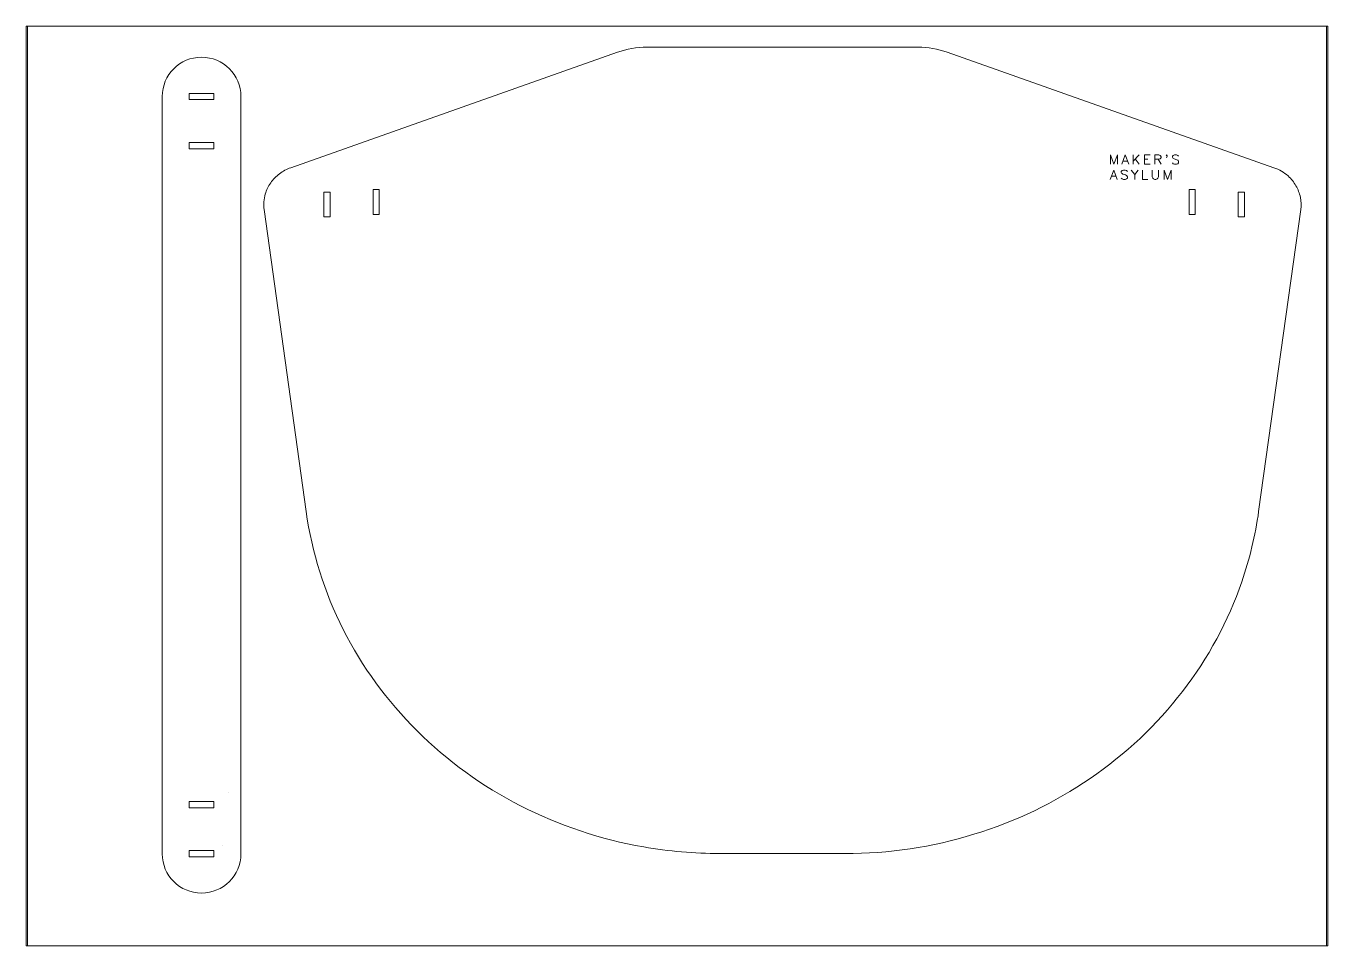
# Model space of a CAD drawing. Header units: millimetres. Extents: x -205 to 215, y -121 to 176.
import ezdxf

# ---------------------------------------------------------------- set-up
doc = ezdxf.new("R2010")
doc.units = ezdxf.units.MM
doc.header["$MEASUREMENT"] = 0
doc.layers.add('Layer 1', color=7, linetype='Continuous')

msp = doc.modelspace()

# ---------------------------------------------------------------- linework, layer by layer
at = {"layer": 'Layer 1', "color": 250, "lineweight": 18}
msp.add_lwpolyline([(-205.0626, -120.9135), (214.9374, -120.9135), (214.9374, 176.0865), (-205.0626, 176.0865), (-205.0626, -120.9135)], close=True, dxfattribs=at)
at = {"layer": 'Layer 1', "color": 113, "lineweight": 18}
msp.add_open_spline([(-204.5901, 176.0926), (-204.5901, 176.0926), (215.4099, 176.0926), (215.4099, 176.0926), (215.4099, 176.0926), (215.4099, 176.0926), (215.4099, -120.9074), (215.4099, -120.9074), (215.4099, -120.9074), (215.4099, -120.9074), (-204.5901, -120.9074), (-204.5901, -120.9074), (-204.5901, -120.9074), (-204.5901, -120.9074), (-204.5901, 176.0926), (-204.5901, 176.0926)], degree=3, knots=[0, 0, 0, 0, 0.2, 0.2, 0.2, 0.2, 0.4, 0.4, 0.4, 0.4, 0.6, 0.6, 0.6, 0.6, 1, 1, 1, 1], dxfattribs=at)
at = {"layer": 'Layer 1', "color": 253, "lineweight": 18}
for points, knots in [([(37.2192, 169.2678), (37.2192, 169.2678), (-4.5721, 169.2678), (-4.5721, 169.2678), (-4.5721, 169.2678), (-7.8123, 169.2678), (-11.0005, 168.7229), (-14.0344, 167.6505), (-14.0344, 167.6505), (-14.0344, 167.6505), (-119.5395, 130.3592), (-119.5395, 130.3592), (-119.5395, 130.3592), (-120.8661, 129.8902), (-122.0986, 129.2315), (-123.2066, 128.3992), (-123.2066, 128.3992), (-124.3146, 127.5668), (-125.2708, 126.5813), (-126.0516, 125.467), (-126.0516, 125.467), (-126.8325, 124.3527), (-127.4188, 123.137), (-127.7961, 121.8497), (-127.7961, 121.8497), (-128.2779, 120.2059), (-128.4035, 118.5045), (-128.1678, 116.8136), (-128.1678, 116.8136), (-128.1678, 116.8136), (-114.5868, 19.3757), (-114.5868, 19.3757), (-114.5868, 19.3757), (-112.7413, 6.1351), (-108.721, -6.6705), (-102.6248, -18.7255), (-102.6248, -18.7255), (-96.5286, -30.7806), (-88.5067, -41.7884), (-78.7565, -51.4778), (-78.7565, -51.4778), (-69.0064, -61.1673), (-57.7681, -69.2999), (-45.3184, -75.6753), (-45.3184, -75.6753), (-32.8687, -82.0507), (-19.5141, -86.5119), (-5.5836, -88.9492), (-5.5836, -88.9492), (2.5327, -90.3692), (10.753, -91.0822), (19.0079, -91.0822), (19.0079, -91.0822), (19.0079, -91.0822), (37.2192, -91.0822), (37.2192, -91.0822), (37.2192, -91.0822), (37.2192, -91.0822), (39.2194, -91.0822), (39.2194, -91.0822), (39.2194, -91.0822), (39.2194, -91.0822), (59.4306, -91.0822), (59.4306, -91.0822), (59.4306, -91.0822), (73.5992, -91.0822), (87.5933, -88.9931), (101.0684, -84.8664), (101.0684, -84.8664), (114.5435, -80.7396), (127.1677, -74.6769), (138.6303, -66.8274), (138.6303, -66.8274), (150.0929, -58.9778), (160.1116, -49.5349), (168.4397, -38.7309), (168.4397, -38.7309), (176.7677, -27.927), (183.2001, -16.0281), (187.5784, -3.3274), (187.5784, -3.3274), (190.1293, 4.0724), (191.9501, 11.6614), (193.0253, 19.3757), (193.0253, 19.3757), (193.0253, 19.3757), (206.6063, 116.8136), (206.6063, 116.8136), (206.6063, 116.8136), (206.7909, 118.1377), (206.7534, 119.4726), (206.4948, 120.7857), (206.4948, 120.7857), (206.2362, 122.0987), (205.7629, 123.3574), (205.0865, 124.5308), (205.0865, 124.5308), (204.4101, 125.7042), (203.5472, 126.7635), (202.5192, 127.6825), (202.5192, 127.6825), (201.2064, 128.8561), (199.6722, 129.7604), (197.978, 130.3592), (197.978, 130.3592), (197.978, 130.3592), (92.4729, 167.6505), (92.4729, 167.6505), (92.4729, 167.6505), (89.439, 168.7229), (86.2508, 169.2678), (83.0106, 169.2678), (83.0106, 169.2678), (83.0106, 169.2678), (39.2194, 169.2678), (39.2194, 169.2678), (39.2194, 169.2678), (39.2194, 169.2678), (37.2192, 169.2678), (37.2192, 169.2678)], [0, 0, 0, 0, 0.03225806, 0.03225806, 0.03225806, 0.03225806, 0.06451613, 0.06451613, 0.06451613, 0.06451613, 0.09677419, 0.09677419, 0.09677419, 0.09677419, 0.12903226, 0.12903226, 0.12903226, 0.12903226, 0.16129032, 0.16129032, 0.16129032, 0.16129032, 0.19354839, 0.19354839, 0.19354839, 0.19354839, 0.22580645, 0.22580645, 0.22580645, 0.22580645, 0.25806452, 0.25806452, 0.25806452, 0.25806452, 0.29032258, 0.29032258, 0.29032258, 0.29032258, 0.32258065, 0.32258065, 0.32258065, 0.32258065, 0.35483871, 0.35483871, 0.35483871, 0.35483871, 0.38709677, 0.38709677, 0.38709677, 0.38709677, 0.41935484, 0.41935484, 0.41935484, 0.41935484, 0.4516129, 0.4516129, 0.4516129, 0.4516129, 0.48387097, 0.48387097, 0.48387097, 0.48387097, 0.51612903, 0.51612903, 0.51612903, 0.51612903, 0.5483871, 0.5483871, 0.5483871, 0.5483871, 0.58064516, 0.58064516, 0.58064516, 0.58064516, 0.61290323, 0.61290323, 0.61290323, 0.61290323, 0.64516129, 0.64516129, 0.64516129, 0.64516129, 0.67741935, 0.67741935, 0.67741935, 0.67741935, 0.70967742, 0.70967742, 0.70967742, 0.70967742, 0.74193548, 0.74193548, 0.74193548, 0.74193548, 0.77419355, 0.77419355, 0.77419355, 0.77419355, 0.80645161, 0.80645161, 0.80645161, 0.80645161, 0.83870968, 0.83870968, 0.83870968, 0.83870968, 0.87096774, 0.87096774, 0.87096774, 0.87096774, 0.90322581, 0.90322581, 0.90322581, 0.90322581, 0.93548387, 0.93548387, 0.93548387, 0.93548387, 1, 1, 1, 1]), ([(-144.3742, 152.3304), (-144.3742, 152.3304), (-152.3742, 152.3304), (-152.3742, 152.3304), (-152.3742, 152.3304), (-152.3742, 152.3304), (-152.3742, 154.3304), (-152.3742, 154.3304), (-152.3742, 154.3304), (-152.3742, 154.3304), (-144.3742, 154.3304), (-144.3742, 154.3304), (-144.3742, 154.3304), (-144.3742, 154.3304), (-144.3742, 152.3304), (-144.3742, 152.3304)], [0, 0, 0, 0, 0.2, 0.2, 0.2, 0.2, 0.4, 0.4, 0.4, 0.4, 0.6, 0.6, 0.6, 0.6, 1, 1, 1, 1]), ([(-144.3742, 136.4554), (-144.3742, 136.4554), (-152.3742, 136.4554), (-152.3742, 136.4554), (-152.3742, 136.4554), (-152.3742, 136.4554), (-152.3742, 138.4554), (-152.3742, 138.4554), (-152.3742, 138.4554), (-152.3742, 138.4554), (-144.3742, 138.4554), (-144.3742, 138.4554), (-144.3742, 138.4554), (-144.3742, 138.4554), (-144.3742, 136.4554), (-144.3742, 136.4554)], [0, 0, 0, 0, 0.2, 0.2, 0.2, 0.2, 0.4, 0.4, 0.4, 0.4, 0.6, 0.6, 0.6, 0.6, 1, 1, 1, 1]), ([(-108.8517, 114.4681), (-108.8517, 114.4681), (-108.8517, 122.4681), (-108.8517, 122.4681), (-108.8517, 122.4681), (-108.8517, 122.4681), (-106.8517, 122.4681), (-106.8517, 122.4681), (-106.8517, 122.4681), (-106.8517, 122.4681), (-106.8517, 114.4681), (-106.8517, 114.4681), (-106.8517, 114.4681), (-106.8517, 114.4681), (-108.8517, 114.4681), (-108.8517, 114.4681)], [0, 0, 0, 0, 0.2, 0.2, 0.2, 0.2, 0.4, 0.4, 0.4, 0.4, 0.6, 0.6, 0.6, 0.6, 1, 1, 1, 1]), ([(-92.9984, 115.2989), (-92.9984, 115.2989), (-92.9984, 123.2989), (-92.9984, 123.2989), (-92.9984, 123.2989), (-92.9984, 123.2989), (-90.9984, 123.2989), (-90.9984, 123.2989), (-90.9984, 123.2989), (-90.9984, 123.2989), (-90.9984, 115.2989), (-90.9984, 115.2989), (-90.9984, 115.2989), (-90.9984, 115.2989), (-92.9984, 115.2989), (-92.9984, 115.2989)], [0, 0, 0, 0, 0.2, 0.2, 0.2, 0.2, 0.4, 0.4, 0.4, 0.4, 0.6, 0.6, 0.6, 0.6, 1, 1, 1, 1]), ([(170.566, 123.2984), (170.566, 123.2984), (170.566, 115.2984), (170.566, 115.2984), (170.566, 115.2984), (170.566, 115.2984), (172.5661, 115.2984), (172.5661, 115.2984), (172.5661, 115.2984), (172.5661, 115.2984), (172.5661, 123.2984), (172.5661, 123.2984), (172.5661, 123.2984), (172.5661, 123.2984), (170.566, 123.2984), (170.566, 123.2984)], [0, 0, 0, 0, 0.2, 0.2, 0.2, 0.2, 0.4, 0.4, 0.4, 0.4, 0.6, 0.6, 0.6, 0.6, 1, 1, 1, 1]), ([(186.4194, 122.4676), (186.4194, 122.4676), (186.4194, 114.4676), (186.4194, 114.4676), (186.4194, 114.4676), (186.4194, 114.4676), (188.4194, 114.4676), (188.4194, 114.4676), (188.4194, 114.4676), (188.4194, 114.4676), (188.4194, 122.4676), (188.4194, 122.4676), (188.4194, 122.4676), (188.4194, 122.4676), (186.4194, 122.4676), (186.4194, 122.4676)], [0, 0, 0, 0, 0.2, 0.2, 0.2, 0.2, 0.4, 0.4, 0.4, 0.4, 0.6, 0.6, 0.6, 0.6, 1, 1, 1, 1]), ([(-144.3742, -76.2696), (-144.3742, -76.2696), (-152.3742, -76.2696), (-152.3742, -76.2696), (-152.3742, -76.2696), (-152.3742, -76.2696), (-152.3742, -74.2696), (-152.3742, -74.2696), (-152.3742, -74.2696), (-152.3742, -74.2696), (-144.3742, -74.2696), (-144.3742, -74.2696), (-144.3742, -74.2696), (-144.3742, -74.2696), (-144.3742, -76.2696), (-144.3742, -76.2696)], [0, 0, 0, 0, 0.2, 0.2, 0.2, 0.2, 0.4, 0.4, 0.4, 0.4, 0.6, 0.6, 0.6, 0.6, 1, 1, 1, 1]), ([(-144.3742, -92.1446), (-144.3742, -92.1446), (-152.3742, -92.1446), (-152.3742, -92.1446), (-152.3742, -92.1446), (-152.3742, -92.1446), (-152.3742, -90.1446), (-152.3742, -90.1446), (-152.3742, -90.1446), (-152.3742, -90.1446), (-144.3742, -90.1446), (-144.3742, -90.1446), (-144.3742, -90.1446), (-144.3742, -90.1446), (-144.3742, -92.1446), (-144.3742, -92.1446)], [0, 0, 0, 0, 0.2, 0.2, 0.2, 0.2, 0.4, 0.4, 0.4, 0.4, 0.6, 0.6, 0.6, 0.6, 1, 1, 1, 1])]:
    msp.add_open_spline(points, degree=3, knots=knots, dxfattribs=at)
at = {"layer": 'Layer 1', "color": 250, "lineweight": 18}
for points in [[(-161.0742, 153.3303), (-161.0742, 160.3443), (-155.3882, 166.0303), (-148.3742, 166.0303), (-148.3742, 166.0303), (-141.3602, 166.0303), (-135.6742, 160.3443), (-135.6742, 153.3303)], [(-161.0742, -91.1447), (-161.0742, -98.1587), (-155.3882, -103.8447), (-148.3742, -103.8447), (-148.3742, -103.8447), (-141.3602, -103.8447), (-135.6742, -98.1587), (-135.6742, -91.1447)]]:
    msp.add_open_spline(points, degree=3, knots=[0, 0, 0, 0, 0.33333333, 0.33333333, 0.33333333, 0.33333333, 1, 1, 1, 1], dxfattribs=at)
for points in [[(-161.0742, 153.3303), (-161.0742, 153.3303), (-161.0742, -91.1447), (-161.0742, -91.1447)], [(-135.6742, 153.3303), (-135.6742, 153.3303), (-135.6742, -91.1447), (-135.6742, -91.1447)]]:
    msp.add_open_spline(points, degree=3, dxfattribs=at)
at = {"layer": 'Layer 1', "color": 240, "lineweight": 18}
for points, knots in [([(147.3965, 131.51), (147.3965, 131.51), (147.3965, 134.4837), (147.3965, 134.4837), (147.3965, 134.4837), (147.3965, 134.4837), (146.2643, 131.51), (146.2643, 131.51), (146.2643, 131.51), (146.2643, 131.51), (145.1321, 134.4837), (145.1321, 134.4837), (145.1321, 134.4837), (145.1321, 134.4837), (145.1321, 131.51), (145.1321, 131.51)], [0, 0, 0, 0, 0.2, 0.2, 0.2, 0.2, 0.4, 0.4, 0.4, 0.4, 0.6, 0.6, 0.6, 0.6, 1, 1, 1, 1]), ([(151.0691, 131.51), (151.0691, 131.51), (149.9369, 134.4837), (149.9369, 134.4837), (149.9369, 134.4837), (149.9369, 134.4837), (148.8047, 131.51), (148.8047, 131.51)], [0, 0, 0, 0, 0.33333333, 0.33333333, 0.33333333, 0.33333333, 1, 1, 1, 1]), ([(157.9875, 134.4837), (157.9875, 134.4837), (156.1454, 134.4837), (156.1454, 134.4837), (156.1454, 134.4837), (156.1454, 134.4837), (156.1454, 131.51), (156.1454, 131.51), (156.1454, 131.51), (156.1454, 131.51), (157.9875, 131.51), (157.9875, 131.51)], [0, 0, 0, 0, 0.25, 0.25, 0.25, 0.25, 0.5, 0.5, 0.5, 0.5, 1, 1, 1, 1]), ([(159.5304, 133.0642), (159.5304, 133.0642), (160.8064, 133.0642), (160.8064, 133.0642), (160.8064, 133.0642), (160.8064, 133.0642), (161.2287, 133.208), (161.2287, 133.208), (161.2287, 133.208), (161.2287, 133.208), (161.3725, 133.3517), (161.3725, 133.3517), (161.3725, 133.3517), (161.3725, 133.3517), (161.5163, 133.6302), (161.5163, 133.6302), (161.5163, 133.6302), (161.5163, 133.6302), (161.5163, 133.9177), (161.5163, 133.9177), (161.5163, 133.9177), (161.5163, 133.9177), (161.3725, 134.1962), (161.3725, 134.1962), (161.3725, 134.1962), (161.3725, 134.1962), (161.2287, 134.3399), (161.2287, 134.3399), (161.2287, 134.3399), (161.2287, 134.3399), (160.8064, 134.4837), (160.8064, 134.4837), (160.8064, 134.4837), (160.8064, 134.4837), (159.5304, 134.4837), (159.5304, 134.4837), (159.5304, 134.4837), (159.5304, 134.4837), (159.5304, 131.51), (159.5304, 131.51)], [0, 0, 0, 0, 0.09090909, 0.09090909, 0.09090909, 0.09090909, 0.18181818, 0.18181818, 0.18181818, 0.18181818, 0.27272727, 0.27272727, 0.27272727, 0.27272727, 0.36363636, 0.36363636, 0.36363636, 0.36363636, 0.45454545, 0.45454545, 0.45454545, 0.45454545, 0.54545455, 0.54545455, 0.54545455, 0.54545455, 0.63636364, 0.63636364, 0.63636364, 0.63636364, 0.72727273, 0.72727273, 0.72727273, 0.72727273, 0.81818182, 0.81818182, 0.81818182, 0.81818182, 1, 1, 1, 1]), ([(163.3468, 134.1962), (163.3468, 134.1962), (163.203, 134.3399), (163.203, 134.3399), (163.203, 134.3399), (163.203, 134.3399), (163.3468, 134.4837), (163.3468, 134.4837), (163.3468, 134.4837), (163.3468, 134.4837), (163.4906, 134.3399), (163.4906, 134.3399), (163.4906, 134.3399), (163.4906, 134.3399), (163.4906, 134.0569), (163.4906, 134.0569), (163.4906, 134.0569), (163.4906, 134.0569), (163.3468, 133.774), (163.3468, 133.774), (163.3468, 133.774), (163.3468, 133.774), (163.203, 133.6302), (163.203, 133.6302)], [0, 0, 0, 0, 0.14285714, 0.14285714, 0.14285714, 0.14285714, 0.28571429, 0.28571429, 0.28571429, 0.28571429, 0.42857143, 0.42857143, 0.42857143, 0.42857143, 0.57142857, 0.57142857, 0.57142857, 0.57142857, 0.71428571, 0.71428571, 0.71428571, 0.71428571, 1, 1, 1, 1]), ([(167.1586, 134.0569), (167.1586, 134.0569), (166.8756, 134.3399), (166.8756, 134.3399), (166.8756, 134.3399), (166.8756, 134.3399), (166.4488, 134.4837), (166.4488, 134.4837), (166.4488, 134.4837), (166.4488, 134.4837), (165.8827, 134.4837), (165.8827, 134.4837), (165.8827, 134.4837), (165.8827, 134.4837), (165.4603, 134.3399), (165.4603, 134.3399), (165.4603, 134.3399), (165.4603, 134.3399), (165.1774, 134.0569), (165.1774, 134.0569), (165.1774, 134.0569), (165.1774, 134.0569), (165.1774, 133.774), (165.1774, 133.774), (165.1774, 133.774), (165.1774, 133.774), (165.3166, 133.491), (165.3166, 133.491), (165.3166, 133.491), (165.3166, 133.491), (165.4603, 133.3517), (165.4603, 133.3517), (165.4603, 133.3517), (165.4603, 133.3517), (165.7434, 133.208), (165.7434, 133.208), (165.7434, 133.208), (165.7434, 133.208), (166.5925, 132.925), (166.5925, 132.925), (166.5925, 132.925), (166.5925, 132.925), (166.8756, 132.7857), (166.8756, 132.7857), (166.8756, 132.7857), (166.8756, 132.7857), (167.0149, 132.642), (167.0149, 132.642), (167.0149, 132.642), (167.0149, 132.642), (167.1586, 132.359), (167.1586, 132.359), (167.1586, 132.359), (167.1586, 132.359), (167.1586, 131.9345), (167.1586, 131.9345), (167.1586, 131.9345), (167.1586, 131.9345), (166.8756, 131.6515), (166.8756, 131.6515), (166.8756, 131.6515), (166.8756, 131.6515), (166.4488, 131.51), (166.4488, 131.51), (166.4488, 131.51), (166.4488, 131.51), (165.8827, 131.51), (165.8827, 131.51), (165.8827, 131.51), (165.8827, 131.51), (165.4603, 131.6515), (165.4603, 131.6515), (165.4603, 131.6515), (165.4603, 131.6515), (165.1774, 131.9345), (165.1774, 131.9345)], [0, 0, 0, 0, 0.05, 0.05, 0.05, 0.05, 0.1, 0.1, 0.1, 0.1, 0.15, 0.15, 0.15, 0.15, 0.2, 0.2, 0.2, 0.2, 0.25, 0.25, 0.25, 0.25, 0.3, 0.3, 0.3, 0.3, 0.35, 0.35, 0.35, 0.35, 0.4, 0.4, 0.4, 0.4, 0.45, 0.45, 0.45, 0.45, 0.5, 0.5, 0.5, 0.5, 0.55, 0.55, 0.55, 0.55, 0.6, 0.6, 0.6, 0.6, 0.65, 0.65, 0.65, 0.65, 0.7, 0.7, 0.7, 0.7, 0.75, 0.75, 0.75, 0.75, 0.8, 0.8, 0.8, 0.8, 0.85, 0.85, 0.85, 0.85, 0.9, 0.9, 0.9, 0.9, 1, 1, 1, 1]), ([(147.376, 126.5945), (147.376, 126.5945), (146.2438, 129.5682), (146.2438, 129.5682), (146.2438, 129.5682), (146.2438, 129.5682), (145.1116, 126.5945), (145.1116, 126.5945)], [0, 0, 0, 0, 0.33333333, 0.33333333, 0.33333333, 0.33333333, 1, 1, 1, 1]), ([(150.6217, 129.1414), (150.6217, 129.1414), (150.3387, 129.4244), (150.3387, 129.4244), (150.3387, 129.4244), (150.3387, 129.4244), (149.912, 129.5682), (149.912, 129.5682), (149.912, 129.5682), (149.912, 129.5682), (149.3458, 129.5682), (149.3458, 129.5682), (149.3458, 129.5682), (149.3458, 129.5682), (148.9235, 129.4244), (148.9235, 129.4244), (148.9235, 129.4244), (148.9235, 129.4244), (148.6404, 129.1414), (148.6404, 129.1414), (148.6404, 129.1414), (148.6404, 129.1414), (148.6404, 128.8585), (148.6404, 128.8585), (148.6404, 128.8585), (148.6404, 128.8585), (148.7797, 128.5755), (148.7797, 128.5755), (148.7797, 128.5755), (148.7797, 128.5755), (148.9235, 128.4362), (148.9235, 128.4362), (148.9235, 128.4362), (148.9235, 128.4362), (149.2065, 128.2925), (149.2065, 128.2925), (149.2065, 128.2925), (149.2065, 128.2925), (150.0557, 128.0095), (150.0557, 128.0095), (150.0557, 128.0095), (150.0557, 128.0095), (150.3387, 127.8702), (150.3387, 127.8702), (150.3387, 127.8702), (150.3387, 127.8702), (150.478, 127.7265), (150.478, 127.7265), (150.478, 127.7265), (150.478, 127.7265), (150.6217, 127.4435), (150.6217, 127.4435), (150.6217, 127.4435), (150.6217, 127.4435), (150.6217, 127.019), (150.6217, 127.019), (150.6217, 127.019), (150.6217, 127.019), (150.3387, 126.736), (150.3387, 126.736), (150.3387, 126.736), (150.3387, 126.736), (149.912, 126.5945), (149.912, 126.5945), (149.912, 126.5945), (149.912, 126.5945), (149.3458, 126.5945), (149.3458, 126.5945), (149.3458, 126.5945), (149.3458, 126.5945), (148.9235, 126.736), (148.9235, 126.736), (148.9235, 126.736), (148.9235, 126.736), (148.6404, 127.019), (148.6404, 127.019)], [0, 0, 0, 0, 0.05, 0.05, 0.05, 0.05, 0.1, 0.1, 0.1, 0.1, 0.15, 0.15, 0.15, 0.15, 0.2, 0.2, 0.2, 0.2, 0.25, 0.25, 0.25, 0.25, 0.3, 0.3, 0.3, 0.3, 0.35, 0.35, 0.35, 0.35, 0.4, 0.4, 0.4, 0.4, 0.45, 0.45, 0.45, 0.45, 0.5, 0.5, 0.5, 0.5, 0.55, 0.55, 0.55, 0.55, 0.6, 0.6, 0.6, 0.6, 0.65, 0.65, 0.65, 0.65, 0.7, 0.7, 0.7, 0.7, 0.75, 0.75, 0.75, 0.75, 0.8, 0.8, 0.8, 0.8, 0.85, 0.85, 0.85, 0.85, 0.9, 0.9, 0.9, 0.9, 1, 1, 1, 1]), ([(151.8861, 129.5682), (151.8861, 129.5682), (153.0184, 128.1487), (153.0184, 128.1487), (153.0184, 128.1487), (153.0184, 128.1487), (153.0184, 126.5945), (153.0184, 126.5945)], [0, 0, 0, 0, 0.33333333, 0.33333333, 0.33333333, 0.33333333, 1, 1, 1, 1]), ([(155.5542, 129.5682), (155.5542, 129.5682), (155.5542, 126.5945), (155.5542, 126.5945), (155.5542, 126.5945), (155.5542, 126.5945), (157.2526, 126.5945), (157.2526, 126.5945)], [0, 0, 0, 0, 0.33333333, 0.33333333, 0.33333333, 0.33333333, 1, 1, 1, 1]), ([(158.6607, 129.5682), (158.6607, 129.5682), (158.6607, 127.4435), (158.6607, 127.4435), (158.6607, 127.4435), (158.6607, 127.4435), (158.8045, 127.019), (158.8045, 127.019), (158.8045, 127.019), (158.8045, 127.019), (159.0875, 126.736), (159.0875, 126.736), (159.0875, 126.736), (159.0875, 126.736), (159.5144, 126.5945), (159.5144, 126.5945), (159.5144, 126.5945), (159.5144, 126.5945), (159.7929, 126.5945), (159.7929, 126.5945), (159.7929, 126.5945), (159.7929, 126.5945), (160.2197, 126.736), (160.2197, 126.736), (160.2197, 126.736), (160.2197, 126.736), (160.5028, 127.019), (160.5028, 127.019), (160.5028, 127.019), (160.5028, 127.019), (160.6466, 127.4435), (160.6466, 127.4435), (160.6466, 127.4435), (160.6466, 127.4435), (160.6466, 129.5682), (160.6466, 129.5682)], [0, 0, 0, 0, 0.1, 0.1, 0.1, 0.1, 0.2, 0.2, 0.2, 0.2, 0.3, 0.3, 0.3, 0.3, 0.4, 0.4, 0.4, 0.4, 0.5, 0.5, 0.5, 0.5, 0.6, 0.6, 0.6, 0.6, 0.7, 0.7, 0.7, 0.7, 0.8, 0.8, 0.8, 0.8, 1, 1, 1, 1]), ([(164.737, 126.5945), (164.737, 126.5945), (164.737, 129.5682), (164.737, 129.5682), (164.737, 129.5682), (164.737, 129.5682), (163.6048, 126.5945), (163.6048, 126.5945), (163.6048, 126.5945), (163.6048, 126.5945), (162.4726, 129.5682), (162.4726, 129.5682), (162.4726, 129.5682), (162.4726, 129.5682), (162.4726, 126.5945), (162.4726, 126.5945)], [0, 0, 0, 0, 0.2, 0.2, 0.2, 0.2, 0.4, 0.4, 0.4, 0.4, 0.6, 0.6, 0.6, 0.6, 1, 1, 1, 1])]:
    msp.add_open_spline(points, degree=3, knots=knots, dxfattribs=at)
for points in [[(149.227, 132.4982), (149.227, 132.4982), (150.6468, 132.4982), (150.6468, 132.4982)], [(152.4728, 134.4837), (152.4728, 134.4837), (152.4728, 131.51), (152.4728, 131.51)], [(154.4586, 134.4837), (154.4586, 134.4837), (152.4728, 132.4982), (152.4728, 132.4982)], [(153.1827, 133.208), (153.1827, 133.208), (154.4586, 131.51), (154.4586, 131.51)], [(156.1454, 133.0642), (156.1454, 133.0642), (157.2776, 133.0642), (157.2776, 133.0642)], [(160.5233, 133.0642), (160.5233, 133.0642), (161.5163, 131.51), (161.5163, 131.51)], [(145.5339, 127.5827), (145.5339, 127.5827), (146.9536, 127.5827), (146.9536, 127.5827)], [(154.1506, 129.5682), (154.1506, 129.5682), (153.0184, 128.1487), (153.0184, 128.1487)]]:
    msp.add_open_spline(points, degree=3, dxfattribs=at)
at = {"layer": 'Layer 1', "color": 253, "lineweight": 18}
for points in [[(-139.6393, -71.4894), (-139.644, -71.486), (-139.6489, -71.4826), (-139.6537, -71.4792)], [(-141.6533, -88.5057), (-141.6498, -88.5036), (-141.6461, -88.5014), (-141.6427, -88.4993)]]:
    msp.add_open_spline(points, degree=3, dxfattribs=at)

doc.saveas('drawing.dxf')
